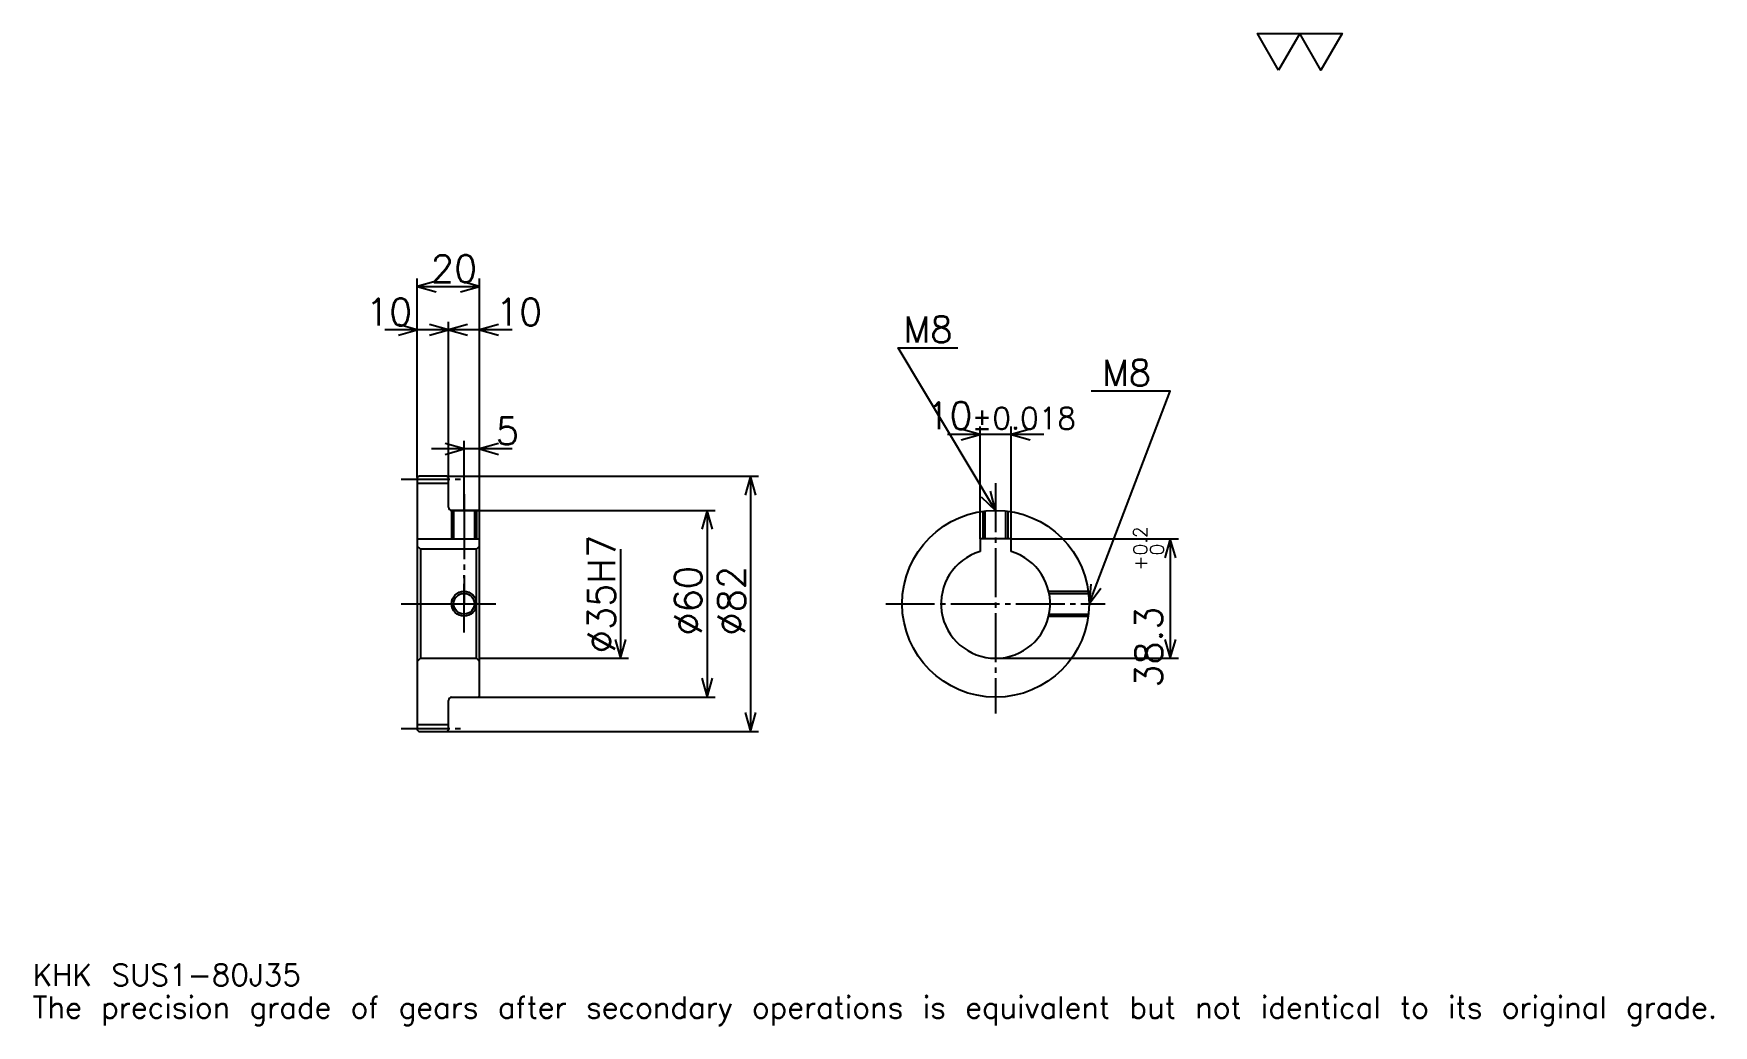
# Model space of a CAD drawing. Extents: x 18 to 557, y 6 to 325.
import ezdxf

# ---------------------------------------------------------------- set-up
doc = ezdxf.new("R2010")
doc.units = 0
doc.linetypes.add('DASHDOT', pattern=[20.869564, 15.652174, -1.73913, 1.73913, -1.73913])
doc.layers.get('0').update_dxf_attribs({"linetype": 'CONTINUOUS'})
doc.layers.add('DASHDOT', color=6, linetype='DASHDOT')
doc.styles.add('KANJI', font='TXT', dxfattribs={"bigfont": 'BIGFONT'})

msp = doc.modelspace()

# ---------------------------------------------------------------- linework, layer by layer
at = {"color": 5}
for p, q in [((140.869568, 182.739136), (140.869568, 246.217407)), ((140.869568, 243.608704), (160.869568, 243.608704)), ((160.869568, 182.739136), (160.869568, 246.217407)), ((150.869568, 182.739136), (150.869568, 232.304352)), ((161.304352, 229.695648), (130.434784, 229.695648)), ((171.304352, 229.695648), (140.434784, 229.695648)), ((341.956543, 196.08696), (311.086975, 196.08696)), ((321.521729, 162.539139), (321.521729, 198.695663)), ((331.521729, 162.539139), (331.521729, 198.695663)), ((171.304352, 191.434784), (145.434784, 191.434784)), ((155.869568, 182.739136), (155.869568, 194.043488)), ((140.869568, 182.239136), (140.869568, 182.739136)), ((150.369568, 182.739136), (160.869568, 182.739136)), ((150.869568, 182.239136), (150.869568, 182.739136)), ((155.869568, 171.739136), (155.869568, 182.739136)), ((155.869568, 171.739136), (155.869568, 182.739136)), ((160.869568, 182.739136), (250.434784, 182.739136)), ((160.869568, 171.239136), (160.869568, 182.739136)), ((247.82608, 182.739136), (247.82608, 100.739136)), ((151.869568, 171.739136), (160.869568, 171.739136)), ((160.869568, 171.739136), (236.521744, 171.739136)), ((233.913055, 171.739136), (233.913055, 111.739136)), ((331.521729, 162.539139), (385.217407, 162.539139)), ((382.608704, 162.539139), (382.608704, 124.239136)), ((206.08696, 159.239136), (206.08696, 124.239136)), ((160.869568, 124.239136), (208.695648, 124.239136)), ((326.521729, 124.239136), (385.217407, 124.239136)), ((151.869568, 111.739136), (160.869568, 111.739136)), ((160.869568, 111.739136), (236.521744, 111.739136)), ((150.369568, 100.739136), (160.869568, 100.739136)), ((160.869568, 100.739136), (250.434784, 100.739136))]:
    msp.add_line(p, q, dxfattribs=at)
at = {"color": 4}
for p, q in [((140.869568, 180.489136), (150.869568, 180.489136)), ((140.869568, 162.539139), (160.869568, 162.539139)), ((141.869568, 159.239136), (141.869568, 124.239136)), ((159.869568, 159.239136), (160.869568, 160.239136)), ((159.869568, 124.239136), (160.869568, 123.239136)), ((140.869568, 102.989136), (150.869568, 102.989136))]:
    msp.add_line(p, q, dxfattribs=at)
at = {"color": 7}
msp.add_lwpolyline([(417.391296, 313.043488), (410.608673, 324.800018), (437.739136, 324.800018), (430.956512, 313.043488), (424.17392, 324.800018), (417.391296, 313.043488)], dxfattribs=at)
at = {"color": 5}
for points in [[(146.956528, 245.347839), (140.869568, 243.608704), (146.956528, 241.869568)], [(154.782608, 241.869568), (160.869568, 243.608704), (154.782608, 245.347839)], [(134.782608, 227.956528), (140.869568, 229.695648), (134.782608, 231.434784)], [(144.782608, 227.956528), (150.869568, 229.695648), (144.782608, 231.434784)], [(156.956528, 231.434784), (150.869568, 229.695648), (156.956528, 227.956528)], [(166.956528, 231.434784), (160.869568, 229.695648), (166.956528, 227.956528)], [(326.521729, 171.739136), (295.217407, 223.913055), (314.347839, 223.913055)], [(356.521729, 141.739136), (382.608704, 210), (357.217407, 210)], [(315.434784, 194.347839), (321.521729, 196.08696), (315.434784, 197.826096)], [(337.608704, 197.826096), (331.521729, 196.08696), (337.608704, 194.347839)], [(149.782608, 189.695648), (155.869568, 191.434784), (149.782608, 193.17392)], [(166.956528, 193.17392), (160.869568, 191.434784), (166.956528, 189.695648)], [(249.565216, 176.652176), (247.82608, 182.739136), (246.08696, 176.652176)], [(321.898743, 176.063873), (326.521729, 171.739136), (324.881317, 177.853424)], [(235.652176, 165.652176), (233.913055, 171.739136), (232.17392, 165.652176)], [(384.347839, 156.452179), (382.608704, 162.539139), (380.869568, 156.452179)], [(357.07016, 148.045868), (356.521729, 141.739136), (360.319214, 146.804184)], [(204.347824, 130.326096), (206.08696, 124.239136), (207.82608, 130.326096)], [(380.869568, 130.326096), (382.608704, 124.239136), (384.347839, 130.326096)], [(232.17392, 117.826096), (233.913055, 111.739136), (235.652176, 117.826096)], [(246.08696, 106.826096), (247.82608, 100.739136), (249.565216, 106.826096)]]:
    msp.add_lwpolyline(points, dxfattribs=at)
at = {"color": 4}
for points in [[(150.869568, 172.739136), (150.869568, 182.239136), (150.369568, 182.739136), (141.369568, 182.739136), (140.869568, 182.239136), (140.869568, 123.239136)], [(151.869568, 171.739136), (151.869568, 162.539139)], [(151.869568, 111.739136), (160.369568, 111.739136), (160.869568, 112.239136), (160.869568, 171.239136), (160.369568, 171.739136), (151.869568, 171.739136)], [(152.544571, 171.739136), (152.544571, 162.539139)], [(159.194565, 171.739136), (159.194565, 162.539139)], [(159.869568, 171.739136), (159.869568, 162.539139)], [(322.521729, 162.539139), (322.521729, 171.471268)], [(323.196747, 162.539139), (323.196747, 171.554306)], [(329.846741, 162.539139), (329.846741, 171.554306)], [(330.521729, 162.539139), (330.521729, 171.471268)], [(331.521729, 158.509644), (331.521729, 162.539139), (321.521729, 162.539139), (321.521729, 158.509644)], [(140.869568, 123.239136), (141.869568, 124.239136), (159.869568, 124.239136), (159.869568, 159.239136), (141.869568, 159.239136), (140.869568, 160.239136)], [(343.558472, 145.739136), (356.253876, 145.739136)], [(343.702972, 145.064133), (356.336914, 145.064133)], [(343.558472, 137.739136), (356.253876, 137.739136)], [(343.702972, 138.414139), (356.336914, 138.414139)], [(140.869568, 123.239136), (140.869568, 101.239136), (141.369568, 100.739136), (150.369568, 100.739136), (150.869568, 101.239136), (150.869568, 110.739136)]]:
    msp.add_lwpolyline(points, dxfattribs=at)
for centre, radius in [((326.521729, 141.739136), 30), ((155.869568, 141.739136), 3.325)]:
    msp.add_circle(centre, radius, dxfattribs=at)
at = {"color": 7}
msp.add_circle((155.869568, 141.739136), 4, dxfattribs=at)
at = {"color": 4}
for centre, radius, start, end in [((151.869568, 172.739136), 1, 180, 270), ((326.521729, 141.739136), 17.5, 106.60154993, 73.39845007), ((151.869568, 110.739136), 1, 90, 180)]:
    msp.add_arc(centre, radius, start, end, dxfattribs=at)
at = {"layer": 'DASHDOT', "color": 7}
for p, q in [((135.652176, 181.739136), (156.08696, 181.739136)), ((326.521729, 180.434784), (326.521729, 106.521744)), ((155.869568, 171.739136), (155.869568, 141.739136)), ((135.652176, 141.739136), (166.08696, 141.739136)), ((291.304352, 141.739136), (361.739136, 141.739136)), ((135.652176, 101.739136), (156.08696, 101.739136))]:
    msp.add_line(p, q, dxfattribs=at)
for points in [[(155.869568, 176.956528), (155.869568, 157.321747)], [(155.869568, 132.521744), (155.869568, 150.956528)], [(146.652176, 141.739136), (165.08696, 141.739136)]]:
    msp.add_lwpolyline(points, dxfattribs=at)

# ---------------------------------------------------------------- texts
at = {"color": 7, "style": 'KANJI'}
for s, height, p in [('20', 8.695652, (145.217392, 245)), ('10', 8.695652, (124.347824, 231.08696)), ('10', 8.695652, (166.08696, 231.08696)), ('M8', 8.347826, (296.956543, 225.652176)), ('M8', 8.347826, (360.695679, 211.739136)), ('10', 8.695652, (304.224365, 197.826096)), ('5', 8.695652, (166.08696, 192.826096)), ('%%p0.018', 6.956522, (318.918945, 197.826096)), ('KHK SUS1-80J35', 6.956522, (17.391304, 19.130434)), ('The precision grade of gears after secondary operations is equivalent but not identical to its original grade.', 6.956522, (17.391304, 8.695652))]:
    msp.add_text(s, height=height, dxfattribs=at).set_placement(p)
for s, height, p in [('%%c35H7', 8.695652, (204.347824, 125.869568)), ('0.2', 4.347826, (375.130432, 157.272507)), ('+', 4.347826, (375.130432, 152.402939)), ('0', 4.347826, (380.521729, 157.272507)), ('%%c60', 8.695652, (232.17392, 131.521744)), ('%%c82', 8.695652, (246.08696, 131.521744)), ('38.3', 8.695652, (380, 114.764717))]:
    msp.add_text(s, height=height, rotation=90, dxfattribs=at).set_placement(p)

doc.saveas('drawing.dxf')
